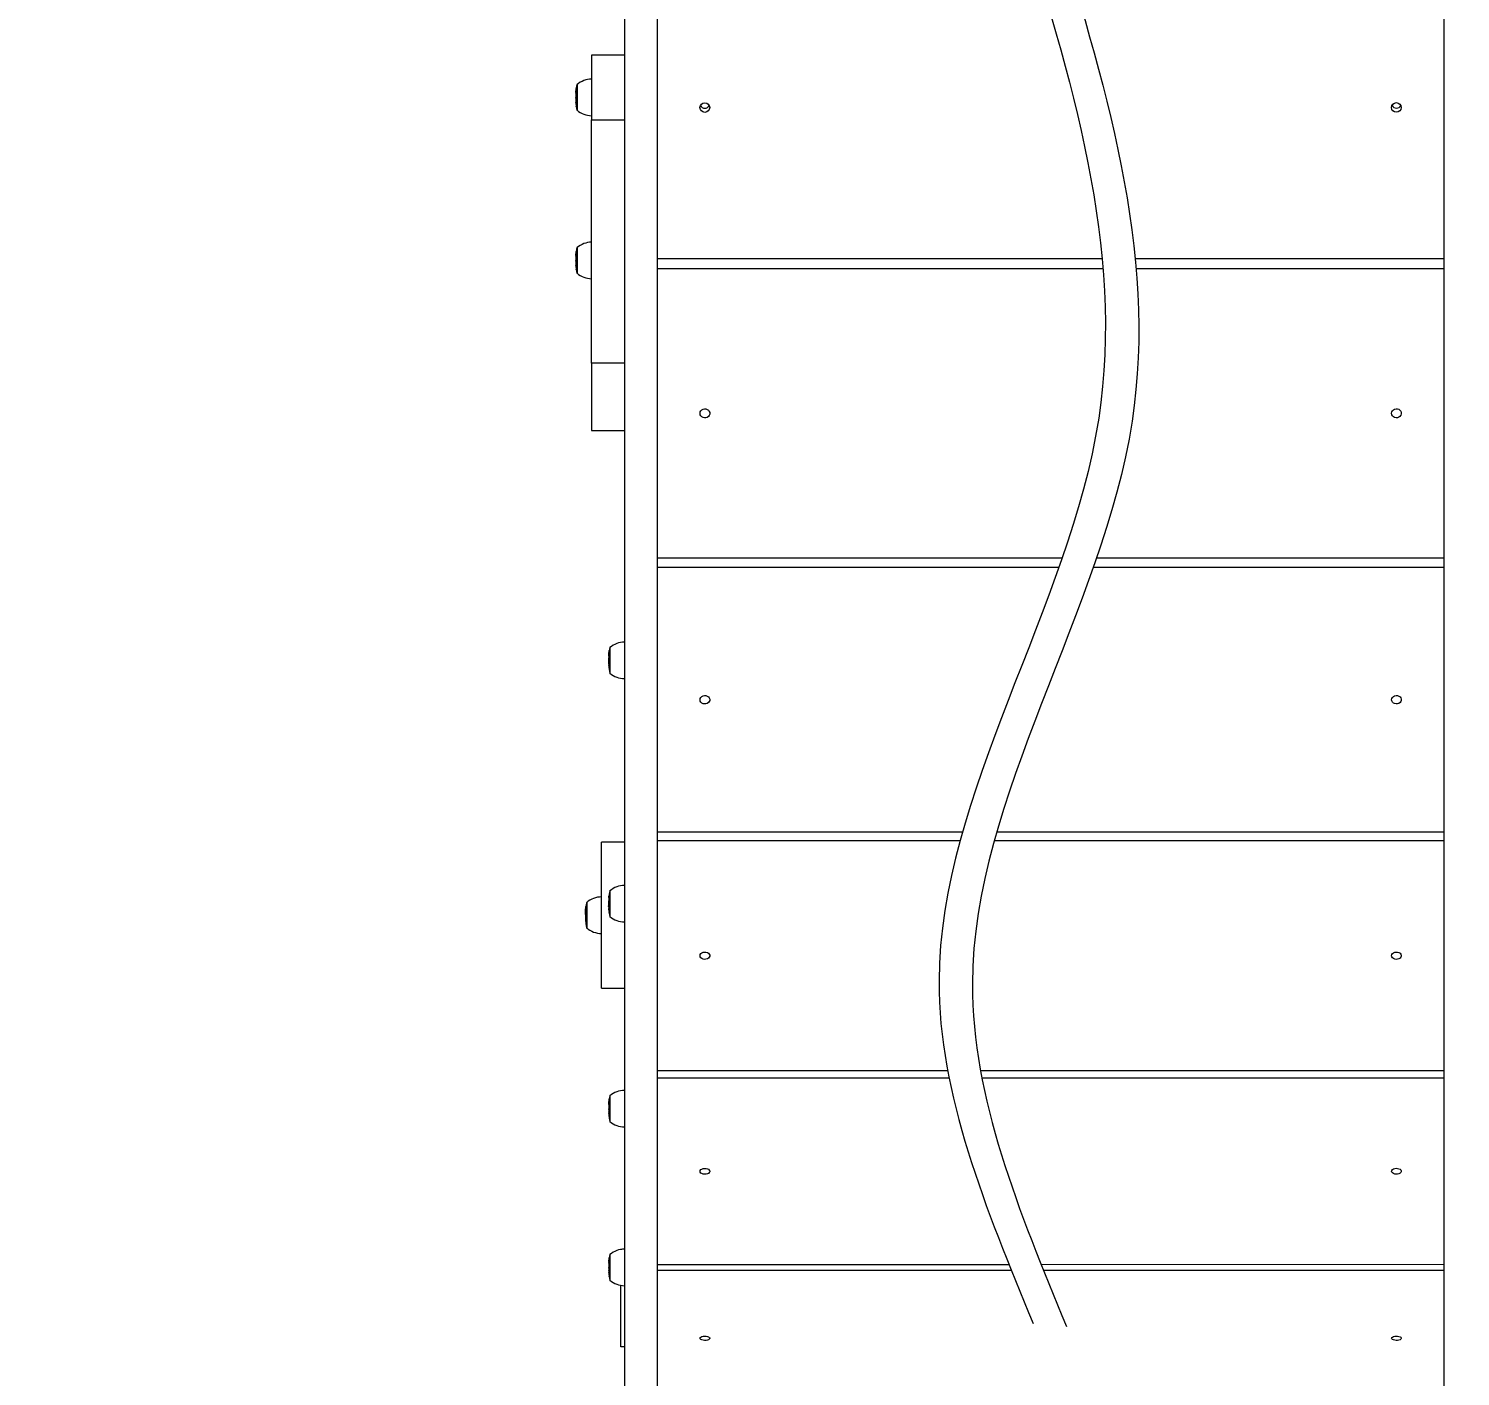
# Model space of a CAD drawing. Header units: millimetres. Extents: x -5873 to 5805, y -5301 to 4302.
# Drawn here: x 2249 to 3425, y -567 to 540 of the extents above; entities that cross this region are included whole.
import ezdxf

# ---------------------------------------------------------------- set-up
doc = ezdxf.new("R2010")
doc.units = ezdxf.units.MM
doc.layers.add('DIKOM_ОБЪЕКТ', color=7, linetype='Continuous')
doc.layers.add('DIKOM_РАЗМЕР_ОБЪЕКТА', color=7, linetype='Continuous')
doc.styles.add('style1', font='arial.ttf', dxfattribs={"width": 0.8})
doc.dimstyles.new('1-50', dxfattribs={"dimtxt": 300, "dimasz": 200, "dimexe": 100, "dimexo": 0, "dimgap": 100, "dimtad": 1, "dimtxsty": 'style1', "dimcen": 200, "dimclrd": 7, "dimclre": 7, "dimclrt": 7, "dimadec": 1, "dimazin": 2, "dimtfac": 1, "dimtmove": 0, "dimatfit": 2, "dimfxl": 0, "dimlwd": 25, "dimlwe": 18, "dimarcsym": 0})

# ---------------------------------------------------------------- blocks, each defined once
blk = doc.blocks.new('*D10')
at = {"layer": 'Defpoints', "color": 0, "transparency": 16777216}
for p in [(4304.5, 1053.4), (-1538.6, -1332.4), (4304.5, -4224.8)]:
    blk.add_point(p, dxfattribs=at)
at = {"layer": 'DIKOM_РАЗМЕР_ОБЪЕКТА', "color": 7, "lineweight": 18, "transparency": 16777216}
for p, q in [((4304.5, 1053.4), (4304.5, -4324.8)), ((-1538.6, -1332.4), (-1538.6, -4324.8))]:
    blk.add_line(p, q, dxfattribs=at)
at = {"layer": 'DIKOM_РАЗМЕР_ОБЪЕКТА', "color": 7, "lineweight": 25, "transparency": 16777216}
blk.add_line((-1338.6, -4224.8), (4104.5, -4224.8), dxfattribs=at)
at = {"layer": 'DIKOM_РАЗМЕР_ОБЪЕКТА', "color": 7, "transparency": 16777216}
for points in [[(-1338.6, -4191.5), (-1338.6, -4258.2), (-1538.6, -4224.8)], [(4104.5, -4191.5), (4104.5, -4258.2), (4304.5, -4224.8)]]:
    blk.add_solid(points, dxfattribs=at)
at = {"layer": 'DIKOM_РАЗМЕР_ОБЪЕКТА', "color": 7, "transparency": 16777216, "insert": (1679.3, -3971.7), "char_height": 300, "attachment_point": 5, "style": 'style1'}
blk.add_mtext('5850', dxfattribs=at)

msp = doc.modelspace()

# ---------------------------------------------------------------- linework, layer by layer
at = {"layer": 'DIKOM_ОБЪЕКТ', "color": 7, "linetype": 'Continuous', "lineweight": 15}
for p, q in [((2738.169, 581.634), (2738.24, -619.902)), ((2765.24, -619.901), (2765.168, 581.636)), ((3411.168, 581.674), (3411.24, -619.862)), ((2738.172, 517.869), (2711.172, 517.868)), ((2711.172, 517.868), (2711.175, 464.569)), ((2698.122, 484.533), (2698.122, 484.183)), ((2698.122, 484.02), (2698.122, 483.852)), ((2698.122, 483.852), (2698.122, 483.026)), ((2698.122, 482.35), (2698.122, 481.583)), ((2698.166, 486.461), (2698.135, 486.461)), ((2698.285, 487.716), (2698.249, 487.265)), ((2698.249, 487.265), (2698.253, 487.538)), ((2698.256, 487.702), (2698.279, 487.986)), ((2698.256, 487.702), (2698.283, 487.702)), ((2698.279, 487.996), (2698.285, 487.716)), ((2698.29, 488.114), (2698.314, 488.404)), ((2698.379, 488.698), (2698.302, 488.241)), ((2698.314, 488.404), (2698.368, 488.916)), ((2698.368, 488.916), (2698.404, 488.916)), ((2698.431, 489.153), (2698.379, 488.698)), ((2698.394, 489.01), (2698.395, 489.019)), ((2698.394, 489.01), (2698.415, 489.01)), ((2698.395, 489.019), (2698.416, 489.019)), ((2698.408, 489.275), (2698.546, 490.413)), ((2698.535, 490.327), (2698.431, 489.153)), ((2698.553, 490.516), (2698.617, 490.516)), ((2698.562, 490.151), (2698.554, 490.47)), ((2698.561, 490.516), (2698.638, 491.039)), ((2698.63, 490.602), (2698.562, 490.151)), ((2698.636, 490.928), (2698.63, 490.602)), ((2699.174, 493.858), (2699.174, 481.71)), ((2698.141, 480.68), (2698.154, 480.229)), ((2698.184, 479.567), (2698.188, 479.417)), ((2698.188, 479.417), (2698.214, 478.966)), ((2698.214, 478.966), (2698.216, 479.109)), ((2698.414, 476.667), (2698.51, 475.906)), ((2698.419, 476.661), (2698.586, 475.404)), ((2698.586, 475.404), (2698.587, 475.489)), ((2699.174, 481.71), (2699.175, 472.258)), ((2711.175, 464.569), (2738.176, 464.571)), ((2711.187, 264.765), (2711.175, 464.569)), ((2698.293, 353.888), (2698.257, 353.436)), ((2698.257, 353.436), (2698.261, 353.693)), ((2698.264, 353.851), (2698.287, 354.138)), ((2698.264, 353.851), (2698.29, 353.851)), ((2698.287, 354.15), (2698.293, 353.888)), ((2698.299, 354.274), (2698.322, 354.555)), ((2698.387, 354.871), (2698.311, 354.406)), ((2698.322, 354.555), (2698.376, 355.082)), ((2698.376, 355.082), (2698.411, 355.082)), ((2698.439, 355.326), (2698.387, 354.871)), ((2698.402, 355.18), (2698.403, 355.189)), ((2698.402, 355.18), (2698.422, 355.18)), ((2698.403, 355.189), (2698.682, 355.189)), ((2698.416, 355.442), (2698.554, 356.565)), ((2698.541, 356.463), (2698.439, 355.326)), ((2698.561, 356.672), (2698.622, 356.672)), ((2698.57, 356.325), (2698.562, 356.622)), ((2698.569, 356.672), (2698.646, 357.191)), ((2698.638, 356.776), (2698.57, 356.325)), ((2698.644, 357.08), (2698.638, 356.776)), ((2699.182, 360.016), (2699.182, 347.935)), ((2698.13, 350.691), (2698.13, 350.348)), ((2698.13, 350.171), (2698.13, 350.018)), ((2698.13, 350.018), (2698.13, 349.193)), ((2698.13, 348.686), (2698.13, 348.527)), ((2698.13, 348.519), (2698.13, 347.741)), ((2698.174, 352.619), (2698.143, 352.619)), ((2698.149, 346.847), (2698.162, 346.396)), ((2698.191, 345.728), (2698.196, 345.583)), ((2698.196, 345.583), (2698.222, 345.132)), ((2698.222, 345.132), (2698.224, 345.27)), ((2698.422, 342.828), (2698.518, 342.066)), ((2698.427, 342.824), (2698.594, 341.566)), ((2698.594, 341.566), (2698.595, 341.654)), ((2699.182, 347.935), (2699.183, 338.416)), ((2765.182, 350.761), (3130.422, 350.782)), ((3131.174, 342.236), (2765.183, 342.215)), ((3157.581, 350.784), (3411.182, 350.799)), ((3411.183, 342.253), (3158.366, 342.238)), ((2738.187, 264.766), (2711.187, 264.765)), ((2711.187, 264.765), (2711.191, 209.582)), ((2711.191, 209.582), (2738.191, 209.583)), ((2765.197, 105.153), (3097.745, 105.173)), ((3094.909, 97.044), (2765.197, 97.024)), ((3411.197, 97.062), (3123.184, 97.045)), ((3125.999, 105.175), (3411.197, 105.192)), ((2725.276, 24.759), (2725.282, 25.453)), ((2725.312, 25.199), (2725.276, 24.759)), ((2725.283, 25.634), (2725.305, 25.894)), ((2725.306, 25.957), (2725.305, 25.943)), ((2725.305, 25.943), (2725.312, 25.199)), ((2725.407, 26.157), (2725.306, 25.957)), ((2725.311, 25.968), (2725.341, 26.32)), ((2725.341, 26.32), (2725.426, 26.32)), ((2725.352, 26.356), (2725.396, 26.501)), ((2725.396, 26.501), (2725.447, 26.501)), ((2725.459, 26.602), (2725.407, 26.157)), ((2725.419, 26.525), (2725.422, 26.527)), ((2725.422, 26.527), (2725.423, 26.536)), ((2725.422, 26.527), (2725.45, 26.527)), ((2725.423, 26.536), (2725.451, 26.536)), ((2725.435, 26.857), (2725.573, 28.28)), ((2725.579, 28.298), (2725.459, 26.602)), ((2725.578, 28.311), (2725.666, 28.891)), ((2725.58, 28.307), (2725.579, 28.298)), ((2725.59, 27.575), (2725.58, 28.307)), ((2725.657, 28.015), (2725.59, 27.575)), ((2725.666, 28.891), (2725.657, 28.015)), ((2726.201, 31.663), (2726.202, 18.162)), ((2725.149, 22.338), (2725.149, 21.853)), ((2725.149, 21.853), (2725.149, 21.495)), ((2725.149, 21.495), (2725.149, 20.629)), ((2725.149, 19.981), (2725.149, 19.388)), ((2725.15, 20.505), (2725.15, 20.583)), ((2725.168, 18.333), (2725.181, 17.893)), ((2725.213, 17.286), (2725.216, 17.101)), ((2725.216, 17.101), (2725.241, 16.661)), ((2725.241, 16.661), (2725.242, 16.817)), ((2726.202, 18.162), (2726.203, 10.063)), ((2738.211, -128.342), (2719.162, -128.343)), ((2719.17, -248.343), (2719.162, -128.343)), ((2765.21, -119.947), (3015.84, -119.932)), ((3013.781, -127.331), (2765.211, -127.346)), ((3411.211, -127.307), (3041.863, -127.329)), ((3043.952, -119.931), (3411.21, -119.909)), ((2725.324, -173.858), (2725.288, -174.311)), ((2725.288, -174.311), (2725.29, -174.432)), ((2725.321, -173.975), (2725.324, -173.858)), ((2725.419, -172.874), (2725.383, -173.329)), ((2725.39, -173.234), (2725.408, -172.889)), ((2725.47, -172.417), (2725.419, -172.874)), ((2725.433, -172.677), (2725.434, -172.667)), ((2725.433, -172.677), (2725.441, -172.677)), ((2725.434, -172.667), (2725.442, -172.667)), ((2725.447, -172.539), (2725.465, -172.462)), ((2725.447, -172.539), (2725.713, -172.539)), ((2725.509, -172.196), (2725.47, -172.417)), ((2725.602, -171.417), (2725.599, -171.507)), ((2725.669, -170.965), (2725.602, -171.417)), ((2725.671, -171.05), (2725.669, -170.965)), ((2726.213, -168.101), (2726.214, -177.785)), ((2706.113, -186.869), (2706.113, -186.893)), ((2706.113, -186.893), (2706.113, -187.495)), ((2706.113, -188.145), (2706.113, -188.468)), ((2706.12, -186.253), (2706.149, -186.253)), ((2706.132, -185.841), (2706.137, -185.677)), ((2706.151, -186.189), (2706.137, -186.632)), ((2706.18, -184.601), (2706.205, -184.158)), ((2706.212, -184.949), (2706.186, -185.392)), ((2706.206, -184.322), (2706.212, -184.949)), ((2706.405, -181.943), (2706.501, -181.195)), ((2706.41, -181.894), (2706.427, -181.773)), ((2706.507, -181.801), (2706.412, -182.535)), ((2706.438, -182.535), (2706.412, -182.535)), ((2706.585, -181.451), (2706.424, -182.634)), ((2706.501, -181.195), (2706.507, -181.801)), ((2706.504, -181.195), (2706.576, -180.66)), ((2706.507, -181.801), (2706.537, -181.801)), ((2706.576, -180.66), (2706.585, -181.451)), ((2707.165, -177.544), (2707.167, -199.144)), ((2725.161, -177.426), (2725.161, -177.59)), ((2725.161, -177.59), (2725.161, -177.86)), ((2725.161, -177.844), (2725.161, -178.614)), ((2725.161, -178.59), (2725.161, -179.284)), ((2725.161, -179.311), (2725.161, -180.361)), ((2725.162, -180.341), (2725.161, -180.506)), ((2725.168, -181.038), (2725.184, -181.038)), ((2725.168, -181.1), (2725.186, -181.1)), ((2725.18, -180.911), (2725.193, -181.363)), ((2725.189, -181.394), (2725.185, -181.273)), ((2725.185, -181.273), (2725.191, -181.273)), ((2725.228, -182.177), (2725.253, -182.629)), ((2725.245, -182.735), (2725.234, -182.539)), ((2725.234, -182.539), (2725.248, -182.539)), ((2725.253, -182.629), (2725.257, -182.84)), ((2725.285, -183.571), (2725.279, -183.49)), ((2725.318, -183.928), (2725.291, -183.652)), ((2725.453, -185.028), (2725.55, -185.791)), ((2725.459, -184.941), (2725.625, -186.201)), ((2725.55, -185.791), (2725.556, -186.068)), ((2725.571, -185.791), (2725.55, -185.791)), ((2725.556, -186.068), (2725.608, -186.068)), ((2725.633, -186.563), (2725.567, -186.068)), ((2725.625, -186.201), (2725.631, -186.45)), ((2726.214, -177.785), (2726.214, -189.701)), ((2706.116, -189.233), (2706.11, -189.233)), ((2706.113, -188.468), (2706.114, -189.417)), ((2706.114, -189.417), (2706.114, -189.669)), ((2706.114, -189.669), (2706.114, -189.819)), ((2706.246, -192.907), (2706.248, -193.096)), ((2706.248, -193.096), (2706.306, -193.786)), ((2706.271, -193.434), (2706.269, -193.42)), ((2706.306, -193.786), (2706.32, -193.848)), ((2706.538, -195.759), (2706.631, -196.373)), ((2719.17, -248.343), (2738.218, -248.342)), ((2765.222, -315.855), (3003.611, -315.841)), ((3030.551, -315.84), (3411.222, -315.817)), ((3004.849, -322.224), (2765.222, -322.238)), ((3411.222, -322.2), (3031.755, -322.222)), ((2725.457, -341.075), (2725.595, -339.787)), ((2725.601, -339.732), (2725.48, -341.266)), ((2725.602, -339.723), (2725.601, -339.732)), ((2725.612, -340.279), (2725.602, -339.723)), ((2725.605, -339.723), (2725.687, -339.168)), ((2725.679, -339.833), (2725.612, -340.279)), ((2725.687, -339.236), (2725.679, -339.833)), ((2726.223, -336.39), (2726.224, -349.241)), ((2725.171, -345.715), (2725.171, -346.133)), ((2725.171, -346.154), (2725.171, -346.478)), ((2725.171, -346.478), (2725.171, -347.328)), ((2725.172, -347.802), (2725.171, -347.374)), ((2725.171, -347.994), (2725.171, -348.664)), ((2725.19, -349.651), (2725.203, -350.097)), ((2725.234, -350.717), (2725.238, -350.9)), ((2725.238, -350.9), (2725.263, -351.347)), ((2725.263, -351.347), (2725.265, -351.18)), ((2725.298, -343.135), (2725.303, -342.662)), ((2725.334, -342.689), (2725.298, -343.135)), ((2725.305, -342.471), (2725.328, -342.201)), ((2725.328, -342.2), (2725.334, -342.689)), ((2725.333, -342.135), (2725.363, -341.775)), ((2725.429, -341.717), (2725.34, -342.061)), ((2725.381, -341.662), (2725.418, -341.433)), ((2725.418, -341.433), (2725.461, -341.433)), ((2725.48, -341.266), (2725.429, -341.717)), ((2725.444, -341.375), (2725.445, -341.366)), ((2725.444, -341.375), (2725.468, -341.375)), ((2725.445, -341.366), (2725.469, -341.366)), ((2726.224, -349.241), (2726.224, -357.99)), ((2725.463, -353.594), (2725.56, -354.348)), ((2725.469, -353.628), (2725.635, -354.872)), ((2725.465, -471.239), (2725.603, -470.205)), ((2725.61, -470.075), (2725.655, -470.075)), ((2725.62, -470.311), (2725.612, -470.132)), ((2725.687, -469.858), (2725.62, -470.311)), ((2725.622, -470.075), (2725.667, -469.765)), ((2725.692, -469.676), (2725.687, -469.858)), ((2726.231, -466.71), (2726.232, -478.38)), ((2735.231, -462.778), (2735.231, -462.653)), ((2735.231, -462.653), (2736.071, -462.653)), ((2725.179, -476.035), (2725.179, -476.342)), ((2725.179, -476.613), (2725.18, -476.493)), ((2725.179, -476.6), (2725.179, -476.662)), ((2725.179, -476.662), (2725.179, -477.482)), ((2725.179, -477.482), (2725.179, -477.597)), ((2725.179, -477.979), (2725.179, -478.138)), ((2725.179, -478.139), (2725.179, -478.985)), ((2725.179, -478.96), (2725.179, -478.972)), ((2725.182, -479.436), (2725.186, -479.727)), ((2725.223, -474.109), (2725.192, -474.109)), ((2725.198, -479.826), (2725.211, -480.279)), ((2725.24, -480.985), (2725.245, -481.094)), ((2725.245, -481.094), (2725.271, -481.547)), ((2725.271, -481.547), (2725.273, -481.441)), ((2725.342, -472.758), (2725.306, -473.211)), ((2725.306, -473.211), (2725.31, -473.05)), ((2725.313, -472.929), (2725.338, -472.627)), ((2725.313, -472.929), (2725.328, -472.929)), ((2725.337, -472.594), (2725.342, -472.758)), ((2725.436, -471.771), (2725.367, -472.277)), ((2725.371, -472.223), (2725.425, -471.598)), ((2725.425, -471.598), (2725.456, -471.598)), ((2725.488, -471.313), (2725.436, -471.771)), ((2725.451, -471.48), (2725.452, -471.471)), ((2725.451, -471.48), (2725.731, -471.48)), ((2725.452, -471.471), (2725.731, -471.471)), ((2725.465, -471.239), (2725.731, -471.239)), ((2725.579, -470.388), (2725.488, -471.313)), ((2726.232, -478.38), (2726.232, -488.31)), ((2765.231, -475.013), (3053.927, -474.996)), ((3055.985, -480.117), (2765.232, -480.134)), ((3080.33, -474.995), (3411.231, -474.975)), ((3411.232, -480.095), (3082.382, -480.115)), ((2725.333, -482.531), (2725.331, -482.531)), ((2725.335, -482.537), (2725.333, -482.537)), ((2725.471, -483.875), (2725.567, -484.64)), ((2725.476, -483.863), (2725.643, -485.126)), ((2725.643, -485.126), (2725.645, -485.044)), ((2735.235, -542.653), (2735.232, -492.241)), ((2738.235, -542.653), (2735.235, -542.653))]:
    msp.add_line(p, q, dxfattribs=at)
at = {"layer": 'DIKOM_ОБЪЕКТ', "color": 7, "linetype": 'Continuous', "lineweight": 15, "flags": 128}
for points in [[(2800.19, 223.686), (2800.367, 224.804), (2800.885, 225.823), (2801.696, 226.652), (2802.728, 227.217), (2803.891, 227.468), (2805.08, 227.384), (2806.19, 226.971), (2807.122, 226.266), (2807.794, 225.332), (2808.145, 224.252), (2808.145, 223.121), (2807.794, 222.041), (2807.122, 221.106), (2806.19, 220.401), (2805.08, 219.988), (2803.891, 219.904), (2802.729, 220.155), (2801.696, 220.721), (2800.885, 221.549), (2800.368, 222.568), (2800.19, 223.686)], [(3368.19, 223.72), (3368.367, 224.838), (3368.885, 225.856), (3369.696, 226.685), (3370.728, 227.251), (3371.891, 227.502), (3373.08, 227.418), (3374.19, 227.005), (3375.122, 226.3), (3375.794, 225.366), (3376.145, 224.286), (3376.145, 223.155), (3375.794, 222.074), (3375.122, 221.14), (3374.19, 220.435), (3373.08, 220.022), (3371.891, 219.938), (3370.729, 220.189), (3369.696, 220.754), (3368.885, 221.583), (3368.368, 222.602), (3368.19, 223.72)], [(2800.204, -11.459), (2800.381, -10.436), (2800.899, -9.504), (2801.71, -8.745), (2802.742, -8.228), (2803.905, -7.997), (2805.094, -8.075), (2806.204, -8.453), (2807.136, -9.098), (2807.808, -9.953), (2808.159, -10.942), (2808.159, -11.976), (2807.808, -12.965), (2807.136, -13.82), (2806.204, -14.466), (2805.094, -14.844), (2803.905, -14.921), (2802.743, -14.691), (2801.71, -14.174), (2800.899, -13.415), (2800.382, -12.483), (2800.204, -11.459)], [(3368.204, -11.426), (3368.381, -10.402), (3368.899, -9.47), (3369.71, -8.711), (3370.742, -8.194), (3371.905, -7.964), (3373.094, -8.041), (3374.204, -8.419), (3375.136, -9.064), (3375.808, -9.919), (3376.159, -10.908), (3376.159, -11.943), (3375.808, -12.932), (3375.136, -13.787), (3374.204, -14.432), (3373.094, -14.81), (3371.905, -14.887), (3370.743, -14.657), (3369.71, -14.14), (3368.899, -13.381), (3368.382, -12.449), (3368.204, -11.426)], [(2800.216, -221.598), (2800.394, -220.709), (2800.911, -219.899), (2801.722, -219.24), (2802.755, -218.791), (2803.917, -218.59), (2805.106, -218.658), (2806.216, -218.986), (2807.148, -219.547), (2807.82, -220.289), (2808.172, -221.148), (2808.172, -222.048), (2807.82, -222.907), (2807.149, -223.65), (2806.216, -224.21), (2805.107, -224.539), (2803.918, -224.606), (2802.755, -224.406), (2801.722, -223.956), (2800.911, -223.298), (2800.394, -222.488), (2800.216, -221.598)], [(3368.216, -221.565), (3368.394, -220.676), (3368.911, -219.866), (3369.722, -219.207), (3370.755, -218.757), (3371.917, -218.557), (3373.106, -218.624), (3374.216, -218.952), (3375.148, -219.513), (3375.82, -220.256), (3376.172, -221.115), (3376.172, -222.014), (3375.82, -222.873), (3375.149, -223.616), (3374.216, -224.176), (3373.107, -224.505), (3371.918, -224.572), (3370.755, -224.372), (3369.723, -223.923), (3368.911, -223.264), (3368.394, -222.454), (3368.216, -221.565)], [(2800.227, -398.624), (2800.404, -397.903), (2800.922, -397.247), (2801.733, -396.712), (2802.765, -396.348), (2803.928, -396.186), (2805.117, -396.24), (2806.227, -396.506), (2807.159, -396.961), (2807.831, -397.563), (2808.182, -398.259), (2808.182, -398.988), (2807.831, -399.684), (2807.159, -400.286), (2806.227, -400.74), (2805.117, -401.006), (2803.928, -401.061), (2802.766, -400.899), (2801.733, -400.535), (2800.922, -400.001), (2800.405, -399.344), (2800.227, -398.624)], [(3368.227, -398.59), (3368.405, -397.869), (3368.922, -397.213), (3369.733, -396.679), (3370.765, -396.314), (3371.928, -396.152), (3373.117, -396.206), (3374.227, -396.473), (3375.159, -396.927), (3375.831, -397.529), (3376.182, -398.225), (3376.182, -398.954), (3375.831, -399.65), (3375.159, -400.252), (3374.227, -400.706), (3373.117, -400.973), (3371.928, -401.027), (3370.766, -400.865), (3369.733, -400.501), (3368.922, -399.967), (3368.405, -399.31), (3368.227, -398.59)], [(2800.235, -535.705), (2800.413, -535.181), (2800.93, -534.703), (2801.741, -534.315), (2802.774, -534.05), (2803.936, -533.932), (2805.125, -533.971), (2806.235, -534.165), (2807.167, -534.495), (2807.839, -534.933), (2808.19, -535.44), (2808.19, -535.97), (2807.839, -536.476), (2807.167, -536.914), (2806.235, -537.245), (2805.125, -537.439), (2803.936, -537.478), (2802.774, -537.36), (2801.741, -537.095), (2800.93, -536.707), (2800.413, -536.229), (2800.235, -535.705)], [(3368.235, -535.671), (3368.413, -535.147), (3368.93, -534.67), (3369.741, -534.281), (3370.774, -534.016), (3371.936, -533.898), (3373.125, -533.937), (3374.235, -534.131), (3375.167, -534.461), (3375.839, -534.899), (3376.19, -535.406), (3376.19, -535.936), (3375.839, -536.443), (3375.167, -536.881), (3374.235, -537.211), (3373.125, -537.405), (3371.936, -537.445), (3370.774, -537.327), (3369.741, -537.062), (3368.93, -536.673), (3368.413, -536.196), (3368.235, -535.671)]]:
    msp.add_lwpolyline(points, dxfattribs=at)
at = {"layer": 'DIKOM_ОБЪЕКТ', "color": 7, "linetype": 'Continuous', "lineweight": 15}
for centre in [(2804.153, 474.772), (3372.153, 474.806)]:
    msp.add_circle(centre, 3.978, dxfattribs=at)
for centre, radius, start, end in [((2711.335, 479.382), 18.677, 90.494343, 130.624567), ((2739.957, 484.535), 41.836, 177.476193, 180.00341), ((2739.957, 484.535), 41.836, 175.882699, 176.757893), ((2739.957, 484.535), 41.836, 174.917607, 175.254906), ((2739.957, 484.535), 41.836, 172.571747, 174.360199), ((2739.957, 484.535), 41.836, 171.841455, 172.039307), ((2739.957, 484.535), 41.836, 167.123788, 171.203933), ((2739.957, 481.586), 41.836, 180.00341, 181.006114), ((2739.957, 481.586), 41.836, 181.63388, 182.764865), ((2739.957, 481.586), 41.836, 183.394457, 184.51095), ((2739.957, 481.586), 41.836, 185.176909, 187.748599), ((2739.957, 481.586), 41.836, 188.383903, 192.883031), ((2711.334, 486.735), 18.677, 229.382252, 269.512476), ((2804.175, 478.209), 4.011, 205.737394, 334.269425), ((3372.175, 478.243), 4.011, 205.73736, 334.269459), ((2739.965, 350.693), 41.836, 175.887387, 176.758386), ((2739.965, 350.693), 41.836, 174.908678, 175.26004), ((2739.965, 350.693), 41.836, 172.600866, 174.350383), ((2739.965, 350.693), 41.836, 171.849163, 172.06956), ((2739.965, 350.693), 41.836, 167.123788, 171.212182), ((2711.343, 345.54), 18.677, 90.494343, 130.624567), ((2739.965, 350.693), 41.836, 177.43175, 180.00341), ((2739.965, 347.744), 41.836, 180.00341, 181.003787), ((2739.965, 347.744), 41.836, 181.631096, 182.761197), ((2739.965, 347.744), 41.836, 183.390332, 184.498608), ((2739.965, 347.744), 41.836, 185.149033, 187.741152), ((2739.965, 347.744), 41.836, 188.375967, 192.883031), ((2711.342, 352.894), 18.677, 229.382252, 269.512476), ((2738.362, 17.187), 18.677, 90.494343, 130.624567), ((2766.985, 22.34), 41.836, 175.732498, 176.828512), ((2766.985, 22.34), 41.836, 171.850292, 174.491781), ((2766.985, 22.34), 41.836, 167.123788, 170.939659), ((2766.985, 19.391), 41.836, 180.00341, 181.080603), ((2766.985, 19.391), 41.836, 181.723235, 182.882364), ((2766.985, 19.391), 41.836, 183.526843, 185.32421), ((2766.985, 19.391), 41.836, 187.076086, 188.418251), ((2766.985, 19.391), 41.836, 188.418251, 192.883031), ((2738.362, 24.541), 18.677, 229.382252, 269.512476), ((2738.374, -182.577), 18.677, 90.494343, 130.624567), ((2719.326, -192.02), 18.677, 90.494343, 130.624567), ((2766.997, -177.423), 41.836, 177.458367, 180.00341), ((2766.997, -177.423), 41.836, 175.89817, 176.837061), ((2766.997, -177.423), 41.836, 174.381345, 175.270939), ((2766.997, -177.423), 41.836, 173.324406, 173.774393), ((2766.997, -177.423), 41.836, 171.86531, 172.818186), ((2766.997, -177.423), 41.836, 167.123788, 171.231248), ((2747.949, -186.867), 41.836, 177.152775, 178.303172), ((2747.949, -186.867), 41.836, 175.010657, 176.512919), ((2747.949, -186.867), 41.836, 167.123788, 171.433998), ((2766.997, -180.373), 41.836, 181.625168, 182.752536), ((2766.997, -180.373), 41.836, 183.381422, 184.383175), ((2766.997, -180.373), 41.836, 185.016064, 187.725098), ((2766.997, -180.373), 41.836, 188.358842, 192.883031), ((2747.949, -189.816), 41.836, 180.00341, 182.589556), ((2747.949, -189.816), 41.836, 183.196458, 184.237206), ((2747.949, -189.816), 41.836, 184.877089, 184.986525), ((2747.949, -189.816), 41.836, 185.532716, 187.998428), ((2747.949, -189.816), 41.836, 189.001519, 192.883031), ((2719.326, -184.666), 18.677, 229.382252, 269.512476), ((2738.374, -175.223), 18.677, 229.382252, 269.512476), ((2767.007, -345.712), 41.836, 172.232098, 174.443934), ((2767.007, -345.712), 41.836, 167.123788, 171.091003), ((2738.384, -350.866), 18.677, 90.494343, 130.624567), ((2767.007, -345.712), 41.836, 177.40204, 180.00341), ((2767.007, -348.662), 41.836, 180.00341, 181.037948), ((2767.007, -348.662), 41.836, 181.672034, 182.815075), ((2767.007, -345.712), 41.836, 175.818517, 176.777471), ((2767.007, -348.662), 41.836, 183.450991, 184.770508), ((2767.007, -345.712), 41.836, 174.99348, 175.184543), ((2767.007, -348.662), 41.836, 185.814941, 187.02666), ((2767.007, -348.662), 41.836, 188.678572, 192.883031), ((2738.384, -343.512), 18.677, 229.382252, 269.512476), ((2767.014, -476.033), 41.836, 171.887301, 172.241546), ((2767.014, -476.033), 41.836, 167.123788, 171.253053), ((2738.392, -481.186), 18.677, 90.494343, 130.624567), ((2767.014, -476.033), 41.836, 177.368044, 180.00341), ((2767.015, -478.982), 41.836, 180.00341, 180.620316), ((2767.015, -478.982), 41.836, 181.617322, 182.743017), ((2767.014, -476.033), 41.836, 175.910613, 176.756951), ((2767.015, -478.982), 41.836, 183.369914, 184.429949), ((2767.014, -476.033), 41.836, 174.84784, 175.285445), ((2767.014, -476.033), 41.836, 172.766475, 174.283621), ((2767.015, -478.982), 41.836, 185.031804, 187.70429), ((2767.015, -478.982), 41.836, 188.336687, 192.883031), ((2738.391, -473.833), 18.677, 229.382252, 269.512476)]:
    msp.add_arc(centre, radius, start, end, dxfattribs=at)
for points in [[(3060.766, 641.452), (3127.64, 219.674), (2996.493, -242.097), (3073.726, -523.426)], [(3088.165, 638.964), (3155.04, 217.185), (3023.892, -244.585), (3101.126, -525.915)]]:
    msp.add_spline(points, degree=3, dxfattribs=at)
for points, knots in [([(2698.135, 485.054), (2698.131, 484.884), (2698.125, 484.59), (2698.122, 484.271), (2698.122, 484.104), (2698.122, 484.072), (2698.123, 484.066)], [0, 0, 0, 0, 0.37755026, 0.65615475, 0.93399898, 1, 1, 1, 1]), ([(2698.141, 485.007), (2698.137, 484.826), (2698.129, 484.461), (2698.122, 484.048), (2698.122, 483.892), (2698.122, 483.836)], [0, 0, 0, 0, 0.38922532, 0.78266228, 1, 1, 1, 1]), ([(2698.122, 483.127), (2698.122, 483.036), (2698.122, 482.833), (2698.122, 482.63), (2698.122, 482.518)], [0, 0, 0, 0, 0.44777425, 1, 1, 1, 1]), ([(2698.122, 483.127), (2698.122, 483.073), (2698.122, 483.01), (2698.122, 482.947), (2698.122, 482.938)], [0, 0, 0, 0, 0.85044895, 1, 1, 1, 1]), ([(2698.122, 482.488), (2698.122, 482.643), (2698.122, 482.827), (2698.122, 483.011), (2698.122, 483.04)], [0, 0, 0, 0, 0.84243081, 1, 1, 1, 1]), ([(2698.122, 482.518), (2698.122, 482.466), (2698.122, 482.414), (2698.122, 482.36), (2698.122, 482.36)], [0, 0, 0, 0, 0.9911968, 1, 1, 1, 1]), ([(2698.166, 486.445), (2698.165, 486.398), (2698.165, 486.324), (2698.157, 486.005), (2698.149, 485.672), (2698.141, 485.338), (2698.136, 485.134), (2698.135, 485.054)], [0, 0, 0, 0, 0.33206462, 0.51802736, 0.70431838, 0.88393215, 1, 1, 1, 1]), ([(2698.189, 486.896), (2698.189, 486.842), (2698.187, 486.751), (2698.177, 486.345), (2698.164, 485.876), (2698.151, 485.403), (2698.144, 485.116), (2698.141, 485.007)], [0, 0, 0, 0, 0.28424999, 0.48513977, 0.68606143, 0.88134834, 1, 1, 1, 1]), ([(2698.166, 486.454), (2698.166, 486.457), (2698.166, 486.48), (2698.166, 486.461), (2698.166, 486.445)], [0, 0, 0, 0, 0.14066726, 1, 1, 1, 1]), ([(2698.175, 486.458), (2698.175, 486.469), (2698.18, 486.617), (2698.185, 486.79), (2698.19, 486.937), (2698.19, 486.909), (2698.189, 486.896)], [0, 0, 0, 0, 0.0244095, 0.33959128, 0.67629731, 1, 1, 1, 1]), ([(2698.368, 488.916), (2698.371, 488.926), (2698.375, 488.946), (2698.384, 488.98), (2698.39, 488.998), (2698.394, 489.01)], [0, 0, 0, 0, 0.28351795, 0.56705631, 1, 1, 1, 1]), ([(2698.395, 489.019), (2698.397, 489.061), (2698.399, 489.124), (2698.404, 489.21), (2698.407, 489.253), (2698.408, 489.275)], [0, 0, 0, 0, 0.49997384, 0.75000465, 1, 1, 1, 1]), ([(2698.129, 480.833), (2698.129, 480.815), (2698.131, 480.764), (2698.137, 480.713), (2698.141, 480.68)], [0, 0, 0, 0, 0.36314757, 1, 1, 1, 1]), ([(2698.154, 480.229), (2698.15, 480.255), (2698.141, 480.309), (2698.144, 480.363), (2698.146, 480.391)], [0, 0, 0, 0, 0.47817633, 1, 1, 1, 1]), ([(2698.252, 478.295), (2698.253, 478.282), (2698.256, 478.231), (2698.276, 478.018), (2698.306, 477.711), (2698.353, 477.25), (2698.393, 476.895), (2698.419, 476.661)], [0, 0, 0, 0, 0.07259789, 0.29428182, 0.47348994, 0.65223507, 1, 1, 1, 1]), ([(2698.281, 477.968), (2698.282, 477.95), (2698.283, 477.911), (2698.298, 477.746), (2698.321, 477.515), (2698.356, 477.18), (2698.388, 476.884), (2698.409, 476.704), (2698.414, 476.667)], [0, 0, 0, 0, 0.1588874, 0.34745637, 0.50114764, 0.68935689, 0.93664872, 1, 1, 1, 1]), ([(2698.197, 353.057), (2698.197, 353.004), (2698.195, 352.916), (2698.185, 352.513), (2698.172, 352.046), (2698.159, 351.573), (2698.152, 351.286), (2698.149, 351.178)], [0, 0, 0, 0, 0.28425055, 0.4851344, 0.68606574, 0.88135476, 1, 1, 1, 1]), ([(2698.183, 352.619), (2698.184, 352.626), (2698.188, 352.771), (2698.193, 352.944), (2698.198, 353.094), (2698.198, 353.069), (2698.197, 353.057)], [0, 0, 0, 0, 0.01687822, 0.33447179, 0.67376162, 1, 1, 1, 1]), ([(2698.376, 355.082), (2698.379, 355.093), (2698.383, 355.113), (2698.392, 355.149), (2698.398, 355.168), (2698.402, 355.18)], [0, 0, 0, 0, 0.2835349, 0.56707186, 1, 1, 1, 1]), ([(2698.403, 355.189), (2698.405, 355.23), (2698.407, 355.293), (2698.412, 355.378), (2698.415, 355.42), (2698.416, 355.442)], [0, 0, 0, 0, 0.49996565, 0.75002419, 1, 1, 1, 1]), ([(2698.143, 351.221), (2698.139, 351.052), (2698.133, 350.757), (2698.13, 350.436), (2698.13, 350.266), (2698.13, 350.233), (2698.131, 350.226)], [0, 0, 0, 0, 0.37425694, 0.65042989, 0.9257982, 1, 1, 1, 1]), ([(2698.149, 351.178), (2698.145, 350.996), (2698.137, 350.631), (2698.13, 350.216), (2698.13, 350.058), (2698.13, 350.002)], [0, 0, 0, 0, 0.38927344, 0.78272813, 1, 1, 1, 1]), ([(2698.13, 349.295), (2698.13, 349.204), (2698.13, 349.001), (2698.13, 348.798), (2698.13, 348.686)], [0, 0, 0, 0, 0.44775667, 1, 1, 1, 1]), ([(2698.13, 349.295), (2698.13, 349.241), (2698.13, 349.177), (2698.13, 349.114), (2698.13, 349.104)], [0, 0, 0, 0, 0.85086286, 1, 1, 1, 1]), ([(2698.13, 348.652), (2698.13, 348.802), (2698.13, 348.982), (2698.13, 349.162), (2698.13, 349.191)], [0, 0, 0, 0, 0.83555975, 1, 1, 1, 1]), ([(2698.137, 346.992), (2698.137, 346.975), (2698.139, 346.926), (2698.145, 346.878), (2698.149, 346.847)], [0, 0, 0, 0, 0.36315573, 1, 1, 1, 1]), ([(2698.174, 352.605), (2698.173, 352.559), (2698.172, 352.488), (2698.165, 352.171), (2698.157, 351.84), (2698.149, 351.506), (2698.144, 351.302), (2698.143, 351.221)], [0, 0, 0, 0, 0.33206332, 0.51802163, 0.70431868, 0.88396209, 1, 1, 1, 1]), ([(2698.162, 346.396), (2698.158, 346.42), (2698.149, 346.472), (2698.152, 346.524), (2698.154, 346.552)], [0, 0, 0, 0, 0.47204942, 1, 1, 1, 1]), ([(2698.174, 352.613), (2698.174, 352.616), (2698.174, 352.638), (2698.174, 352.621), (2698.174, 352.605)], [0, 0, 0, 0, 0.12519865, 1, 1, 1, 1]), ([(2698.26, 344.462), (2698.261, 344.447), (2698.263, 344.396), (2698.284, 344.18), (2698.314, 343.874), (2698.361, 343.413), (2698.401, 343.059), (2698.427, 342.824)], [0, 0, 0, 0, 0.08669171, 0.30503334, 0.48150834, 0.65751116, 1, 1, 1, 1]), ([(2698.288, 344.138), (2698.289, 344.118), (2698.29, 344.078), (2698.306, 343.905), (2698.329, 343.676), (2698.364, 343.342), (2698.396, 343.046), (2698.417, 342.865), (2698.422, 342.828)], [0, 0, 0, 0, 0.18572886, 0.36829429, 0.51711049, 0.69929875, 0.93871078, 1, 1, 1, 1]), ([(2725.194, 24.183), (2725.193, 24.107), (2725.192, 23.988), (2725.185, 23.622), (2725.177, 23.267), (2725.169, 22.927), (2725.164, 22.726), (2725.162, 22.648)], [0, 0, 0, 0, 0.33208823, 0.51804114, 0.7043248, 0.88397244, 1, 1, 1, 1]), ([(2725.217, 24.623), (2725.216, 24.537), (2725.215, 24.39), (2725.205, 23.923), (2725.192, 23.42), (2725.179, 22.938), (2725.171, 22.657), (2725.169, 22.55)], [0, 0, 0, 0, 0.28424296, 0.48514061, 0.68608281, 0.88134307, 1, 1, 1, 1]), ([(2725.192, 24.223), (2725.193, 24.238), (2725.194, 24.264), (2725.194, 24.207), (2725.194, 24.183)], [0, 0, 0, 0, 0.57801529, 1, 1, 1, 1]), ([(2725.198, 24.251), (2725.2, 24.306), (2725.206, 24.491), (2725.21, 24.573), (2725.212, 24.63)], [0, 0, 0, 0, 0.30138837, 1, 1, 1, 1]), ([(2725.214, 24.657), (2725.215, 24.677), (2725.218, 24.728), (2725.217, 24.663), (2725.217, 24.623)], [0, 0, 0, 0, 0.39252998, 1, 1, 1, 1]), ([(2725.396, 26.501), (2725.398, 26.505), (2725.403, 26.512), (2725.408, 26.518), (2725.41, 26.521)], [0, 0, 0, 0, 0.49994117, 1, 1, 1, 1]), ([(2725.423, 26.536), (2725.424, 26.589), (2725.427, 26.668), (2725.431, 26.776), (2725.434, 26.83), (2725.435, 26.857)], [0, 0, 0, 0, 0.49999146, 0.75004382, 1, 1, 1, 1]), ([(2725.162, 22.648), (2725.159, 22.485), (2725.153, 22.202), (2725.149, 21.917), (2725.149, 21.762), (2725.151, 21.753), (2725.151, 21.748)], [0, 0, 0, 0, 0.323682, 0.56253454, 0.8006999, 1, 1, 1, 1]), ([(2725.15, 20.721), (2725.149, 20.68), (2725.149, 20.631), (2725.15, 20.583), (2725.15, 20.575)], [0, 0, 0, 0, 0.84133005, 1, 1, 1, 1]), ([(2725.15, 20.127), (2725.15, 20.087), (2725.149, 20.045), (2725.149, 20.002), (2725.149, 19.999)], [0, 0, 0, 0, 0.92562992, 1, 1, 1, 1]), ([(2725.169, 22.55), (2725.165, 22.375), (2725.156, 22.023), (2725.15, 21.651), (2725.15, 21.528), (2725.15, 21.486)], [0, 0, 0, 0, 0.39252851, 0.78924377, 1, 1, 1, 1]), ([(2725.15, 20.721), (2725.15, 20.632), (2725.15, 20.434), (2725.15, 20.236), (2725.15, 20.127)], [0, 0, 0, 0, 0.44782892, 1, 1, 1, 1]), ([(2725.156, 18.64), (2725.157, 18.603), (2725.159, 18.501), (2725.165, 18.398), (2725.168, 18.333)], [0, 0, 0, 0, 0.3631441, 1, 1, 1, 1]), ([(2725.181, 17.893), (2725.177, 17.945), (2725.169, 18.04), (2725.172, 18.136), (2725.173, 18.179)], [0, 0, 0, 0, 0.54444251, 1, 1, 1, 1]), ([(2725.33, 15.509), (2725.332, 15.492), (2725.342, 15.371), (2725.381, 14.985), (2725.421, 14.639), (2725.447, 14.411)], [0, 0, 0, 0, 0.05291816, 0.37439697, 1, 1, 1, 1]), ([(2725.203, -175.567), (2725.203, -175.568), (2725.202, -175.572), (2725.197, -175.744), (2725.189, -176.016), (2725.18, -176.328), (2725.176, -176.531), (2725.174, -176.61)], [0, 0, 0, 0, 0.13920314, 0.37884068, 0.61897311, 0.85044165, 1, 1, 1, 1]), ([(2725.226, -175.113), (2725.226, -175.115), (2725.224, -175.119), (2725.216, -175.35), (2725.204, -175.731), (2725.19, -176.171), (2725.183, -176.455), (2725.18, -176.563)], [0, 0, 0, 0, 0.12025863, 0.36720825, 0.61415104, 0.85416518, 1, 1, 1, 1]), ([(2725.408, -172.889), (2725.41, -172.868), (2725.415, -172.826), (2725.423, -172.752), (2725.43, -172.705), (2725.433, -172.677)], [0, 0, 0, 0, 0.2835139, 0.56698546, 1, 1, 1, 1]), ([(2725.434, -172.667), (2725.436, -172.647), (2725.439, -172.615), (2725.443, -172.572), (2725.446, -172.55), (2725.447, -172.539)], [0, 0, 0, 0, 0.4999953, 0.75004552, 1, 1, 1, 1]), ([(2706.12, -186.253), (2706.118, -186.38), (2706.112, -187.015), (2706.113, -187.723), (2706.115, -188.304), (2706.116, -188.377)], [0, 0, 0, 0, 0.17939334, 0.89700064, 1, 1, 1, 1]), ([(2706.114, -187.645), (2706.114, -187.603), (2706.113, -187.393), (2706.114, -187.119), (2706.114, -186.886), (2706.114, -186.821)], [0, 0, 0, 0, 0.15276386, 0.76404166, 1, 1, 1, 1]), ([(2706.114, -187.22), (2706.114, -187.298), (2706.115, -187.686), (2706.113, -188.184), (2706.113, -188.7), (2706.115, -188.905), (2706.116, -189.001)], [0, 0, 0, 0, 0.13074978, 0.65374836, 0.83971579, 1, 1, 1, 1]), ([(2706.114, -186.821), (2706.114, -186.728), (2706.115, -186.494), (2706.118, -186.26), (2706.12, -186.118)], [0, 0, 0, 0, 0.39543579, 1, 1, 1, 1]), ([(2706.12, -186.118), (2706.121, -186.085), (2706.122, -185.992), (2706.128, -185.9), (2706.132, -185.841)], [0, 0, 0, 0, 0.36316552, 1, 1, 1, 1]), ([(2706.137, -186.632), (2706.133, -186.588), (2706.123, -186.462), (2706.121, -186.336), (2706.12, -186.253)], [0, 0, 0, 0, 0.34391126, 1, 1, 1, 1]), ([(2706.136, -185.628), (2706.133, -185.786), (2706.129, -185.973), (2706.148, -186.159), (2706.151, -186.189)], [0, 0, 0, 0, 0.8425785, 1, 1, 1, 1]), ([(2706.186, -185.392), (2706.179, -185.332), (2706.151, -185.069), (2706.167, -184.805), (2706.18, -184.601)], [0, 0, 0, 0, 0.22496036, 1, 1, 1, 1]), ([(2706.424, -182.634), (2706.397, -182.867), (2706.355, -183.233), (2706.303, -183.639), (2706.266, -183.876), (2706.237, -184.006), (2706.233, -183.934), (2706.23, -183.894)], [0, 0, 0, 0, 0.25537776, 0.40067055, 0.54586415, 0.74946725, 1, 1, 1, 1]), ([(2706.23, -183.894), (2706.233, -183.803), (2706.236, -183.667), (2706.267, -183.284), (2706.29, -183.02), (2706.306, -182.862), (2706.31, -182.821)], [0, 0, 0, 0, 0.48765779, 0.73367489, 0.93250302, 1, 1, 1, 1]), ([(2706.267, -183.453), (2706.268, -183.394), (2706.269, -183.305), (2706.289, -183.048), (2706.312, -182.794), (2706.347, -182.449), (2706.379, -182.157), (2706.4, -181.979), (2706.405, -181.943)], [0, 0, 0, 0, 0.30606353, 0.46166036, 0.58848531, 0.74377271, 0.94778649, 1, 1, 1, 1]), ([(2706.412, -182.535), (2706.394, -182.692), (2706.365, -182.944), (2706.327, -183.247), (2706.299, -183.431), (2706.281, -183.526), (2706.278, -183.507), (2706.277, -183.502)], [0, 0, 0, 0, 0.30503676, 0.48712186, 0.6704058, 0.91469592, 1, 1, 1, 1]), ([(2725.174, -176.61), (2725.171, -176.784), (2725.165, -177.085), (2725.161, -177.461), (2725.161, -177.678), (2725.162, -177.743), (2725.162, -177.756)], [0, 0, 0, 0, 0.37681108, 0.6549223, 0.93215419, 1, 1, 1, 1]), ([(2725.162, -178.459), (2725.162, -178.55), (2725.161, -178.753), (2725.162, -178.957), (2725.162, -179.069)], [0, 0, 0, 0, 0.44785089, 1, 1, 1, 1]), ([(2725.162, -178.459), (2725.161, -178.533), (2725.161, -178.618), (2725.161, -178.704), (2725.162, -178.715)], [0, 0, 0, 0, 0.86618064, 1, 1, 1, 1]), ([(2725.162, -179.069), (2725.161, -179.142), (2725.161, -179.221), (2725.161, -179.299), (2725.161, -179.304)], [0, 0, 0, 0, 0.93441432, 1, 1, 1, 1]), ([(2725.161, -180.506), (2725.162, -180.576), (2725.163, -180.753), (2725.166, -180.931), (2725.168, -181.038)], [0, 0, 0, 0, 0.39534802, 1, 1, 1, 1]), ([(2725.18, -176.563), (2725.176, -176.748), (2725.168, -177.12), (2725.162, -177.578), (2725.162, -177.781), (2725.162, -177.85)], [0, 0, 0, 0, 0.3952396, 0.79472275, 1, 1, 1, 1]), ([(2725.168, -181.1), (2725.166, -181.004), (2725.164, -180.895), (2725.164, -180.786), (2725.164, -180.774)], [0, 0, 0, 0, 0.88436008, 1, 1, 1, 1]), ([(2725.168, -181.038), (2725.169, -181.023), (2725.17, -180.981), (2725.176, -180.938), (2725.18, -180.911)], [0, 0, 0, 0, 0.36312009, 1, 1, 1, 1]), ([(2725.185, -181.273), (2725.181, -181.253), (2725.171, -181.196), (2725.169, -181.138), (2725.168, -181.1)], [0, 0, 0, 0, 0.34389415, 1, 1, 1, 1]), ([(2725.193, -181.363), (2725.189, -181.385), (2725.177, -181.451), (2725.183, -181.516), (2725.187, -181.56)], [0, 0, 0, 0, 0.32620446, 1, 1, 1, 1]), ([(2725.234, -182.539), (2725.227, -182.512), (2725.199, -182.391), (2725.215, -182.271), (2725.228, -182.177)], [0, 0, 0, 0, 0.22496374, 1, 1, 1, 1]), ([(2725.287, -183.521), (2725.288, -183.52), (2725.291, -183.52), (2725.315, -183.694), (2725.345, -183.942), (2725.392, -184.358), (2725.432, -184.709), (2725.459, -184.941)], [0, 0, 0, 0, 0.18884425, 0.38273671, 0.53949833, 0.69581794, 1, 1, 1, 1]), ([(2725.322, -184.031), (2725.319, -184), (2725.316, -183.96), (2725.315, -183.947), (2725.315, -183.944)], [0, 0, 0, 0, 0.76494666, 1, 1, 1, 1]), ([(2725.321, -183.952), (2725.321, -183.949), (2725.323, -183.941), (2725.338, -184.044), (2725.36, -184.22), (2725.395, -184.519), (2725.428, -184.811), (2725.449, -184.991), (2725.453, -185.028)], [0, 0, 0, 0, 0.15299431, 0.34288, 0.49765085, 0.68722473, 0.93623117, 1, 1, 1, 1]), ([(2706.115, -189.512), (2706.114, -189.543), (2706.113, -189.623), (2706.114, -189.896), (2706.119, -190.25), (2706.125, -190.57), (2706.129, -190.754), (2706.13, -190.809)], [0, 0, 0, 0, 0.15482545, 0.39533789, 0.63546758, 0.89149249, 1, 1, 1, 1]), ([(2706.114, -189.414), (2706.114, -189.554), (2706.115, -189.834), (2706.125, -190.372), (2706.134, -190.721), (2706.138, -190.896)], [0, 0, 0, 0, 0.33492022, 0.6665451, 1, 1, 1, 1]), ([(2706.116, -188.377), (2706.116, -188.507), (2706.115, -188.715), (2706.115, -188.922), (2706.116, -189.001)], [0, 0, 0, 0, 0.62390941, 1, 1, 1, 1]), ([(2706.13, -190.809), (2706.134, -190.978), (2706.142, -191.271), (2706.151, -191.562), (2706.157, -191.721), (2706.157, -191.72), (2706.158, -191.72)], [0, 0, 0, 0, 0.3295508, 0.56992422, 0.80988481, 1, 1, 1, 1]), ([(2706.138, -190.896), (2706.143, -191.084), (2706.154, -191.463), (2706.168, -191.876), (2706.177, -192.113), (2706.179, -192.141), (2706.179, -192.151)], [0, 0, 0, 0, 0.29401557, 0.59128784, 0.8482176, 1, 1, 1, 1]), ([(2725.184, -345.299), (2725.181, -345.465), (2725.175, -345.753), (2725.171, -346.059), (2725.171, -346.24), (2725.173, -346.265), (2725.173, -346.277)], [0, 0, 0, 0, 0.31211923, 0.54242741, 0.77212075, 1, 1, 1, 1]), ([(2725.172, -347.23), (2725.171, -347.277), (2725.171, -347.333), (2725.171, -347.388), (2725.172, -347.397)], [0, 0, 0, 0, 0.84579439, 1, 1, 1, 1]), ([(2725.172, -347.832), (2725.171, -347.878), (2725.171, -347.927), (2725.171, -347.976), (2725.171, -347.979)], [0, 0, 0, 0, 0.93661165, 1, 1, 1, 1]), ([(2725.19, -345.372), (2725.186, -345.55), (2725.178, -345.909), (2725.171, -346.303), (2725.172, -346.442), (2725.172, -346.491)], [0, 0, 0, 0, 0.39010653, 0.78442063, 1, 1, 1, 1]), ([(2725.172, -347.23), (2725.172, -347.32), (2725.171, -347.52), (2725.172, -347.721), (2725.172, -347.832)], [0, 0, 0, 0, 0.44777559, 1, 1, 1, 1]), ([(2725.178, -349.418), (2725.179, -349.446), (2725.18, -349.524), (2725.186, -349.601), (2725.19, -349.651)], [0, 0, 0, 0, 0.36313253, 1, 1, 1, 1]), ([(2725.215, -343.83), (2725.215, -343.893), (2725.214, -343.99), (2725.207, -344.334), (2725.199, -344.679), (2725.19, -345.017), (2725.186, -345.219), (2725.184, -345.299)], [0, 0, 0, 0, 0.33206386, 0.51802019, 0.7043188, 0.88395725, 1, 1, 1, 1]), ([(2725.239, -343.384), (2725.238, -343.455), (2725.237, -343.575), (2725.227, -344.013), (2725.214, -344.501), (2725.2, -344.98), (2725.193, -345.264), (2725.19, -345.372)], [0, 0, 0, 0, 0.28426279, 0.48514556, 0.68606149, 0.8813411, 1, 1, 1, 1]), ([(2725.203, -350.097), (2725.199, -350.058), (2725.19, -349.969), (2725.193, -349.881), (2725.196, -349.832)], [0, 0, 0, 0, 0.44497635, 1, 1, 1, 1]), ([(2725.215, -343.815), (2725.215, -343.804), (2725.216, -343.777), (2725.216, -343.811), (2725.215, -343.83)], [0, 0, 0, 0, 0.41504902, 1, 1, 1, 1]), ([(2725.222, -343.79), (2725.223, -343.757), (2725.229, -343.59), (2725.235, -343.419), (2725.239, -343.309), (2725.239, -343.359), (2725.239, -343.384)], [0, 0, 0, 0, 0.07593006, 0.37448842, 0.69338298, 1, 1, 1, 1]), ([(2725.317, -352.142), (2725.32, -352.185), (2725.33, -352.302), (2725.356, -352.577), (2725.402, -353.041), (2725.442, -353.395), (2725.469, -353.628)], [0, 0, 0, 0, 0.13232552, 0.35268671, 0.57240655, 1, 1, 1, 1]), ([(2725.345, -352.456), (2725.346, -352.477), (2725.352, -352.548), (2725.371, -352.747), (2725.405, -353.084), (2725.438, -353.379), (2725.459, -353.558), (2725.463, -353.594)], [0, 0, 0, 0, 0.08929501, 0.3038684, 0.56648633, 0.91163094, 1, 1, 1, 1]), ([(2725.418, -341.433), (2725.42, -341.427), (2725.425, -341.413), (2725.433, -341.391), (2725.44, -341.381), (2725.444, -341.375)], [0, 0, 0, 0, 0.28347301, 0.56705438, 1, 1, 1, 1]), ([(2725.445, -341.366), (2725.446, -341.318), (2725.449, -341.246), (2725.453, -341.149), (2725.456, -341.1), (2725.457, -341.075)], [0, 0, 0, 0, 0.49999427, 0.75001247, 1, 1, 1, 1]), ([(2725.192, -475.448), (2725.188, -475.619), (2725.183, -475.915), (2725.179, -476.249), (2725.179, -476.438), (2725.18, -476.48), (2725.18, -476.493)], [0, 0, 0, 0, 0.35556108, 0.61801216, 0.87967012, 1, 1, 1, 1]), ([(2725.198, -475.476), (2725.194, -475.659), (2725.186, -476.027), (2725.179, -476.451), (2725.18, -476.618), (2725.18, -476.677)], [0, 0, 0, 0, 0.38962929, 0.78346277, 1, 1, 1, 1]), ([(2725.179, -477.368), (2725.179, -477.459), (2725.179, -477.663), (2725.179, -477.867), (2725.179, -477.979)], [0, 0, 0, 0, 0.44786803, 1, 1, 1, 1]), ([(2725.179, -477.368), (2725.179, -477.425), (2725.179, -477.493), (2725.179, -477.561), (2725.179, -477.571)], [0, 0, 0, 0, 0.85347528, 1, 1, 1, 1]), ([(2725.179, -478.036), (2725.179, -477.916), (2725.179, -477.77), (2725.179, -477.623), (2725.179, -477.595)], [0, 0, 0, 0, 0.81398411, 1, 1, 1, 1]), ([(2725.186, -479.727), (2725.187, -479.739), (2725.188, -479.772), (2725.194, -479.805), (2725.198, -479.826)], [0, 0, 0, 0, 0.36316938, 1, 1, 1, 1]), ([(2725.223, -474.112), (2725.223, -474.149), (2725.222, -474.207), (2725.215, -474.509), (2725.206, -474.832), (2725.198, -475.163), (2725.194, -475.368), (2725.192, -475.448)], [0, 0, 0, 0, 0.33207337, 0.5180179, 0.70431557, 0.88393867, 1, 1, 1, 1]), ([(2725.247, -473.659), (2725.246, -473.701), (2725.245, -473.773), (2725.234, -474.156), (2725.221, -474.612), (2725.208, -475.08), (2725.201, -475.367), (2725.198, -475.476)], [0, 0, 0, 0, 0.28425912, 0.48514497, 0.68606474, 0.8813392, 1, 1, 1, 1]), ([(2725.211, -480.279), (2725.207, -480.262), (2725.197, -480.224), (2725.201, -480.186), (2725.203, -480.164)], [0, 0, 0, 0, 0.43817452, 1, 1, 1, 1]), ([(2725.223, -474.11), (2725.223, -474.11), (2725.223, -474.086), (2725.223, -474.099), (2725.223, -474.112)], [0, 0, 0, 0, 0.0190011, 1, 1, 1, 1]), ([(2725.234, -474.11), (2725.237, -474.007), (2725.243, -473.789), (2725.245, -473.716), (2725.246, -473.678)], [0, 0, 0, 0, 0.47263224, 1, 1, 1, 1]), ([(2725.425, -471.598), (2725.428, -471.585), (2725.432, -471.561), (2725.441, -471.519), (2725.447, -471.495), (2725.451, -471.48)], [0, 0, 0, 0, 0.28348978, 0.56698277, 1, 1, 1, 1]), ([(2725.452, -471.471), (2725.454, -471.433), (2725.456, -471.376), (2725.461, -471.298), (2725.464, -471.259), (2725.465, -471.239)], [0, 0, 0, 0, 0.49995308, 0.75004415, 1, 1, 1, 1]), ([(2725.306, -482.214), (2725.307, -482.237), (2725.31, -482.288), (2725.333, -482.52), (2725.363, -482.819), (2725.41, -483.273), (2725.45, -483.629), (2725.476, -483.863)], [0, 0, 0, 0, 0.16298927, 0.3630964, 0.52480407, 0.68614745, 1, 1, 1, 1]), ([(2725.334, -482.534), (2725.334, -482.533), (2725.333, -482.528), (2725.333, -482.533), (2725.333, -482.537)], [0, 0, 0, 0, 0.34676971, 1, 1, 1, 1]), ([(2725.333, -482.537), (2725.334, -482.564), (2725.335, -482.604), (2725.355, -482.809), (2725.378, -483.032), (2725.413, -483.361), (2725.445, -483.657), (2725.467, -483.838), (2725.471, -483.875)], [0, 0, 0, 0, 0.30609673, 0.46166564, 0.58845389, 0.74370919, 0.9477109, 1, 1, 1, 1])]:
    msp.add_open_spline(points, degree=3, knots=knots, dxfattribs=at)

# ---------------------------------------------------------------- dimensions: what is measured, and where the dimension line sits
at = {"layer": 'DIKOM_РАЗМЕР_ОБЪЕКТА'}
dim = msp.add_linear_dim(base=(4304.512, -4224.842), p1=(-1538.592, -1332.389), p2=(4304.512, 1053.391), text='5850', dimstyle='1-50', dxfattribs=at)
dim.commit()
dim.dimension.update_dxf_attribs({"geometry": '*D10', "text_midpoint": (1679.282, -4224.842), "dimtype": 160})

doc.saveas('drawing.dxf')
